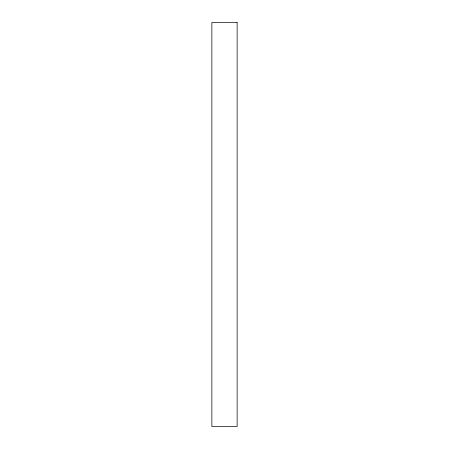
<?xml version="1.0" encoding="UTF-8"?>
<svg xmlns="http://www.w3.org/2000/svg" width="449" height="449" viewBox="0 0 449 449"><rect width="100%" height="100%" fill="white"/><g stroke="black" fill="none" stroke-linecap="round" stroke-linejoin="round"><path stroke-width="0.67" d="M237.128 22.45L211.872 22.45L211.872 426.55L237.128 426.55L237.128 22.45"/></g></svg>
